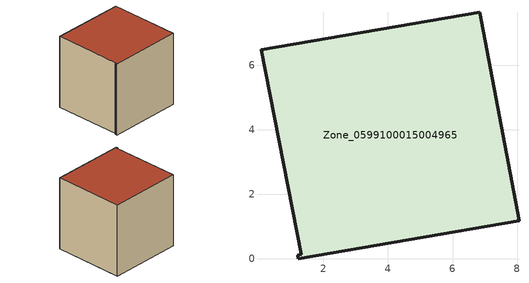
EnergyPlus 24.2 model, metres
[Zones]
Zone_0599100015004965
 floor ground (C_G): 1.32,0.14 0.07,6.48 6.83,7.64 8.06,1.18 1.23,0 1.2,0.12 z0.99
 wall outside (C_F): 1.23,0 8.06,1.18 6.83,7.64 0.07,6.48 1.32,0.14 1.2,0.12 1.23,0 z0.99:7.96
 roof outside (C_R): 0.07,6.48 1.32,0.14 1.2,0.12 1.23,0 8.06,1.18 6.83,7.64 z7.96
[BUILDING]
Pand.0599100015004965: North Axis=0; Terrain=City; Loads Convergence Tolerance Value=0.04; Temperature Convergence Tolerance Value=0.4; Solar Distribution=FullExterior; Maximum Number of Warmup Days=25; Minimum Number of Warmup Days=1
[Site:Location]
Rotterdam.The.Hague.AP_ZH_NLD Design_Conditions: Latitude=51.96; Longitude=4.45; Time Zone=1; Elevation=-4.5
[SITE:GROUNDTEMPERATURE:BUILDINGSURFACE]
18, 18, 18, 18, 18, 18, 18, 18, 18, 18, 18, 18
[MATERIAL] Thermal Absorptance=0.9; Solar Absorptance=0.7; Visible Absorptance=0.7
Name | Roughness | Thickness | Conductivity | Density | Specific Heat
G.TI.1946-1964 | MediumSmooth | 0.15 | 1 | 540 | 1210
F.TI.1946-1964 | Rough | 0.3 | 0.857143 | 1920 | 840
R.TI.1946-1964 | MediumRough | 0.2 | 0.277778 | 1500 | 1000
[CONSTRUCTION]
C_G: G.TI.1946-1964
C_F: F.TI.1946-1964
C_R: R.TI.1946-1964
[ZONE]
Zone_0599100015004965: Type=1; Multiplier=1; Ceiling Height=Autocalculate; Volume=Autocalculate; Floor Area=autocalculate; Part of Total Floor Area=Yes
[ZONEINFILTRATION:DESIGNFLOWRATE]
Infil_Zone_0599100015004965: Zone or ZoneList or Space or SpaceList=Zone_0599100015004965; Schedule=AlwaysOn; Design Flow Rate Calculation Method=Flow/Area; Flow Rate per Floor Area=0.003; Constant Term Coefficient=1; Temperature Term Coefficient=0; Velocity Term Coefficient=0; Velocity Squared Term Coefficient=0
[HVACTEMPLATE:ZONE:IDEALLOADSAIRSYSTEM]
Zone_0599100015004965: Maximum Heating Supply Air Temperature=50; Minimum Cooling Supply Air Temperature=13; Maximum Heating Supply Air Humidity Ratio=0.0156; Minimum Cooling Supply Air Humidity Ratio=0.0077; Heating Limit=NoLimit; Cooling Limit=NoLimit; Dehumidification Control Type=ConstantSensibleHeatRatio; Cooling Sensible Heat Ratio=0.7; Dehumidification Setpoint=60; Humidification Control Type=None; Humidification Setpoint=30; Outdoor Air Method=None; Outdoor Air Flow Rate per Person=0.00944; Outdoor Air Flow Rate per Zone Floor Area=0; Outdoor Air Flow Rate per Zone=0; Demand Controlled Ventilation Type=None; Outdoor Air Economizer Type=NoEconomizer; Heat Recovery Type=None; Sensible Heat Recovery Effectiveness=0.7; Latent Heat Recovery Effectiveness=0.65
[ZONECONTROL:THERMOSTAT]
ThermostatControl_Zone_0599100015004965: Zone or ZoneList=Zone_0599100015004965; Control Type Schedule=DualSetpointControlType; Control 1=Thermostat_Zone_0599100015004965; Temperature Difference Between Cutout And Setpoint=0
[THERMOSTATSETPOINT:DUALSETPOINT]
Thermostat_Zone_0599100015004965: Heating Setpoint Temperature Schedule=HeatingSetpoint_Zone_0599100015004965; Cooling Setpoint Temperature Schedule=CoolingSetpoint_Zone_0599100015004965
[SCHEDULE:COMPACT]
HeatingSetpoint_Zone_0599100015004965: Through: 12/31, For: AllDays, Until: 24:00, 21
CoolingSetpoint_Zone_0599100015004965: Through: 12/31, For: AllDays, Until: 24:00, 24
DualSetpointControlType: Through: 12/31, For: AllDays, Until: 24:00, 4
AlwaysOn: Through: 12/31, For: AllDays, Until: 24:00, 1
